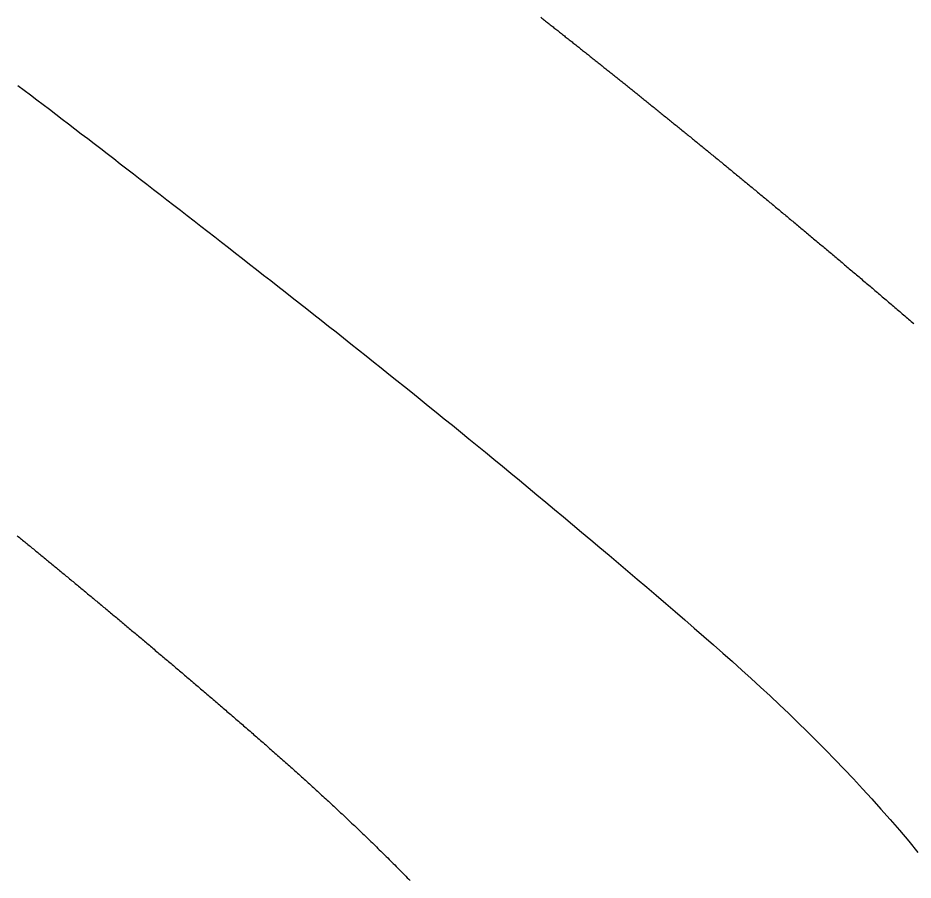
# Model space of a CAD drawing. Header units: inches. Extents: x 62745 to 64469, y 7520 to 8963.
# Drawn here: x 62834.685 to 62837.559, y 8072.887 to 8075.655 of the extents above; entities that cross this region are included whole.
import ezdxf

# ---------------------------------------------------------------- set-up
doc = ezdxf.new("R2010")
doc.units = ezdxf.units.IN
doc.header["$MEASUREMENT"] = 0
doc.layers.add('2', color=2, linetype='Continuous')

msp = doc.modelspace()

# ---------------------------------------------------------------- linework, layer by layer
at = {"layer": '2'}
for points in [[(62836.36396159, 8075.65668549), (62836.36696026, 8075.65432277), (62836.36996105, 8075.651958), (62836.37296393, 8075.64959115), (62836.37596894, 8075.64722224), (62836.37897606, 8075.64485125), (62836.38198531, 8075.64247818), (62836.38499669, 8075.64010301), (62836.38801022, 8075.63772574), (62836.39102588, 8075.63534636), (62836.3940437, 8075.63296486), (62836.39706368, 8075.63058125), (62836.40008582, 8075.62819551), (62836.40311012, 8075.62580762), (62836.40613661, 8075.6234176), (62836.40916528, 8075.62102542), (62836.41219613, 8075.61863109), (62836.41522918, 8075.61623459), (62836.41826443, 8075.61383592), (62836.42130189, 8075.61143506), (62836.42434156, 8075.60903202), (62836.42738345, 8075.60662679), (62836.43042756, 8075.60421936), (62836.43347391, 8075.60180971), (62836.43652249, 8075.59939785), (62836.43957332, 8075.59698377), (62836.44262639, 8075.59456745), (62836.44568173, 8075.5921489), (62836.44873932, 8075.5897281), (62836.45179919, 8075.58730505), (62836.45486132, 8075.58487974), (62836.45792574, 8075.58245216), (62836.46099245, 8075.58002231), (62836.46406145, 8075.57759018), (62836.46713275, 8075.57515576), (62836.47020635, 8075.57271905), (62836.47328227, 8075.57028003), (62836.47636051, 8075.5678387), (62836.47944106, 8075.56539505), (62836.48252395, 8075.56294908), (62836.48560918, 8075.56050078), (62836.48869674, 8075.55805014), (62836.49178666, 8075.55559715), (62836.49487893, 8075.55314181), (62836.49797356, 8075.55068411), (62836.50107056, 8075.54822404), (62836.50416994, 8075.54576159), (62836.50727169, 8075.54329676), (62836.51037583, 8075.54082955), (62836.51348236, 8075.53835993), (62836.51659129, 8075.53588791), (62836.51970262, 8075.53341348), (62836.52281636, 8075.53093663), (62836.52593252, 8075.52845736), (62836.5290511, 8075.52597565), (62836.53217212, 8075.5234915), (62836.53529556, 8075.52100491), (62836.53842145, 8075.51851586), (62836.54154979, 8075.51602435), (62836.54468057, 8075.51353037), (62836.54781382, 8075.51103391), (62836.55094954, 8075.50853497), (62836.55408773, 8075.50603353), (62836.55722839, 8075.5035296), (62836.56037154, 8075.50102317), (62836.56351718, 8075.49851422), (62836.56666532, 8075.49600275), (62836.56981596, 8075.49348875), (62836.57296911, 8075.49097222), (62836.57612477, 8075.48845315), (62836.57928296, 8075.48593153), (62836.58244368, 8075.48340736), (62836.58560692, 8075.48088062), (62836.58877271, 8075.47835131), (62836.59194105, 8075.47581942), (62836.59511193, 8075.47328495), (62836.59828538, 8075.47074788), (62836.60146139, 8075.46820822), (62836.60463997, 8075.46566595), (62836.60782113, 8075.46312106), (62836.61100487, 8075.46057356), (62836.6141912, 8075.45802342), (62836.61738013, 8075.45547065), (62836.62057166, 8075.45291524), (62836.62376579, 8075.45035718), (62836.62696254, 8075.44779646), (62836.63016191, 8075.44523308), (62836.63336391, 8075.44266702), (62836.63656854, 8075.44009829), (62836.63977581, 8075.43752687), (62836.64298572, 8075.43495275), (62836.64619829, 8075.43237594), (62836.64941351, 8075.42979641), (62836.6526314, 8075.42721418), (62836.65585195, 8075.42462922), (62836.65907518, 8075.42204153), (62836.6623011, 8075.4194511), (62836.6655297, 8075.41685793), (62836.66876099, 8075.41426201), (62836.67199499, 8075.41166333), (62836.67523169, 8075.40906188), (62836.67847111, 8075.40645766), (62836.68171325, 8075.40385067), (62836.68495811, 8075.40124088), (62836.6882057, 8075.3986283), (62836.69145603, 8075.39601292), (62836.6947091, 8075.39339472), (62836.69796492, 8075.39077372), (62836.7012235, 8075.38814988), (62836.70448484, 8075.38552322), (62836.70774895, 8075.38289372), (62836.71101584, 8075.38026137), (62836.7142855, 8075.37762618), (62836.71755795, 8075.37498812), (62836.7208332, 8075.37234719), (62836.72411124, 8075.36970339), (62836.72739209, 8075.36705671), (62836.73067575, 8075.36440714), (62836.73396223, 8075.36175468), (62836.73725154, 8075.35909931), (62836.74054367, 8075.35644103), (62836.74383864, 8075.35377984), (62836.74713645, 8075.35111572), (62836.75043711, 8075.34844866), (62836.75374063, 8075.34577867), (62836.75704701, 8075.34310573), (62836.76035625, 8075.34042984), (62836.76366837, 8075.33775099), (62836.76698336, 8075.33506917), (62836.77030125, 8075.33238437), (62836.77362202, 8075.32969659), (62836.77694569, 8075.32700582), (62836.78027227, 8075.32431205), (62836.78360176, 8075.32161528), (62836.78693416, 8075.3189155), (62836.79026949, 8075.3162127), (62836.79360774, 8075.31350687), (62836.79694893, 8075.31079801), (62836.80029306, 8075.30808611), (62836.80364014, 8075.30537116), (62836.80699017, 8075.30265316), (62836.81034317, 8075.29993209), (62836.81369912, 8075.29720796), (62836.81705805, 8075.29448075), (62836.82041996, 8075.29175045), (62836.82378486, 8075.28901706), (62836.82715274, 8075.28628058), (62836.83052362, 8075.28354099), (62836.8338975, 8075.28079829), (62836.8372744, 8075.27805246), (62836.8406543, 8075.27530351), (62836.84403723, 8075.27255143), (62836.84742319, 8075.2697962), (62836.85081218, 8075.26703782), (62836.85420421, 8075.26427629), (62836.85759929, 8075.2615116), (62836.86099742, 8075.25874373), (62836.8643986, 8075.25597269), (62836.86780286, 8075.25319846), (62836.87121018, 8075.25042104), (62836.87462058, 8075.24764041), (62836.87803406, 8075.24485659), (62836.88145064, 8075.24206954), (62836.8848703, 8075.23927928), (62836.88829307, 8075.23648579), (62836.89171895, 8075.23368906), (62836.89514794, 8075.23088909), (62836.89858006, 8075.22808587), (62836.9020153, 8075.22527939), (62836.90545367, 8075.22246965), (62836.90889518, 8075.21965664), (62836.91233983, 8075.21684034), (62836.91578764, 8075.21402076), (62836.9192386, 8075.21119789), (62836.92269273, 8075.20837172), (62836.92615002, 8075.20554223), (62836.9296105, 8075.20270944), (62836.93307415, 8075.19987332), (62836.93654099, 8075.19703387), (62836.94001103, 8075.19419108), (62836.94348426, 8075.19134495), (62836.94696071, 8075.18849547), (62836.95044036, 8075.18564262), (62836.95392324, 8075.18278642), (62836.95740934, 8075.17992684), (62836.96089867, 8075.17706388), (62836.96439124, 8075.17419753), (62836.96788705, 8075.17132779), (62836.97138612, 8075.16845464), (62836.97488844, 8075.16557809), (62836.97839402, 8075.16269812), (62836.98190287, 8075.15981472), (62836.98541499, 8075.1569279), (62836.98893039, 8075.15403763), (62836.99244909, 8075.15114392), (62836.99597107, 8075.14824676), (62836.99949635, 8075.14534614), (62837.00302494, 8075.14244205), (62837.00655684, 8075.13953449), (62837.01009206, 8075.13662344), (62837.0136306, 8075.13370891), (62837.01717248, 8075.13079088), (62837.02071768, 8075.12786935), (62837.02426624, 8075.12494431), (62837.02781814, 8075.12201574), (62837.03137339, 8075.11908366), (62837.03493201, 8075.11614804), (62837.03849399, 8075.11320888), (62837.04205934, 8075.11026618), (62837.04562808, 8075.10731992), (62837.0492002, 8075.1043701), (62837.05277571, 8075.10141671), (62837.05635462, 8075.09845975), (62837.05993694, 8075.0954992), (62837.06352266, 8075.09253507), (62837.0671118, 8075.08956734), (62837.07070437, 8075.086596), (62837.07430036, 8075.08362105), (62837.07789979, 8075.08064248), (62837.08150266, 8075.07766028), (62837.08510897, 8075.07467446), (62837.08871874, 8075.07168499), (62837.09233197, 8075.06869187), (62837.09594867, 8075.0656951), (62837.09956884, 8075.06269466), (62837.10319248, 8075.05969056), (62837.10681961, 8075.05668278), (62837.11045023, 8075.05367131), (62837.11408435, 8075.05065616), (62837.11772197, 8075.0476373), (62837.1213631, 8075.04461474), (62837.12500774, 8075.04158847), (62837.12865591, 8075.03855848), (62837.1323076, 8075.03552476), (62837.13596283, 8075.0324873), (62837.1396216, 8075.0294461), (62837.14328391, 8075.02640116), (62837.14694978, 8075.02335245), (62837.1506192, 8075.02029999), (62837.15429219, 8075.01724375), (62837.15796875, 8075.01418373), (62837.16164888, 8075.01111993), (62837.1653326, 8075.00805234), (62837.16901991, 8075.00498095), (62837.17271082, 8075.00190575), (62837.17640532, 8074.99882673), (62837.18010343, 8074.9957439), (62837.18380516, 8074.99265723), (62837.18751051, 8074.98956673), (62837.19121948, 8074.98647239), (62837.19493209, 8074.98337419), (62837.19864834, 8074.98027214), (62837.20236823, 8074.97716623), (62837.20609177, 8074.97405644), (62837.20981897, 8074.97094277), (62837.21354983, 8074.96782522), (62837.21728436, 8074.96470377), (62837.22102256, 8074.96157842), (62837.22476445, 8074.95844916), (62837.22851003, 8074.95531599), (62837.2322593, 8074.95217889), (62837.23601227, 8074.94903787), (62837.23976895, 8074.94589291), (62837.24352934, 8074.942744), (62837.24729345, 8074.93959114), (62837.25106129, 8074.93643432), (62837.25483285, 8074.93327354), (62837.25860815, 8074.93010878), (62837.2623872, 8074.92694005), (62837.26617, 8074.92376732), (62837.26995655, 8074.9205906), (62837.27374687, 8074.91740988), (62837.27754095, 8074.91422515), (62837.28133881, 8074.9110364), (62837.28514044, 8074.90784363), (62837.28894587, 8074.90464683), (62837.29275509, 8074.90144598), (62837.2965681, 8074.8982411), (62837.30038493, 8074.89503216), (62837.30420556, 8074.89181915), (62837.30803001, 8074.88860208), (62837.31185828, 8074.88538093), (62837.31569038, 8074.8821557), (62837.31952631, 8074.87892636), (62837.32336608, 8074.87569293), (62837.3272097, 8074.87245538), (62837.33105717, 8074.8692137), (62837.33490849, 8074.8659679), (62837.33876366, 8074.86271794), (62837.3426227, 8074.85946382), (62837.3464856, 8074.85620553), (62837.35035236, 8074.85294304), (62837.354223, 8074.84967635), (62837.3580975, 8074.84640544), (62837.36197589, 8074.8431303), (62837.36585815, 8074.83985091), (62837.36974429, 8074.83656726), (62837.37363432, 8074.83327934), (62837.37752824, 8074.82998711), (62837.38142604, 8074.82669059), (62837.38532774, 8074.82338973), (62837.38923334, 8074.82008454), (62837.39314283, 8074.816775), (62837.39705622, 8074.81346109), (62837.40097351, 8074.81014279), (62837.40489471, 8074.8068201), (62837.40881982, 8074.80349299), (62837.41274884, 8074.80016145), (62837.41668178, 8074.79682547), (62837.42061863, 8074.79348503), (62837.4245594, 8074.79014011), (62837.42850409, 8074.7867907), (62837.43245271, 8074.78343679), (62837.43640526, 8074.78007836), (62837.44036173, 8074.77671539), (62837.44432214, 8074.77334787), (62837.44828648, 8074.76997579), (62837.45225476, 8074.76659912), (62837.45622699, 8074.76321786), (62837.46020315, 8074.75983199), (62837.46418327, 8074.75644149), (62837.46816733, 8074.75304634), (62837.47215534, 8074.74964655), (62837.47614731, 8074.74624208), (62837.48014323, 8074.74283292), (62837.48414312, 8074.73941906), (62837.48814697, 8074.73600048), (62837.49215478, 8074.73257717), (62837.49616656, 8074.72914911), (62837.50018231, 8074.72571629), (62837.50420204, 8074.72227869), (62837.50822574, 8074.7188363), (62837.51225342, 8074.7153891), (62837.51628508, 8074.71193708), (62837.52032072, 8074.70848021), (62837.52436035, 8074.7050185), (62837.52840397, 8074.70155191), (62837.53245159, 8074.69808044), (62837.53650319, 8074.69460407), (62837.5405588, 8074.69112278), (62837.54461841, 8074.68763656), (62837.54868201, 8074.6841454), (62837.55274963, 8074.68064928), (62837.55682125, 8074.67714818), (62837.56089687, 8074.67364207)], [(62834.68535542, 8075.43785655), (62834.70549156, 8075.42269033), (62834.72566646, 8075.40745972), (62834.74588379, 8075.3921633), (62834.76614719, 8075.37679964), (62834.78646032, 8075.36136729), (62834.80682684, 8075.34586482), (62834.82725039, 8075.33029081), (62834.84773446, 8075.31464396), (62834.86828183, 8075.29892358), (62834.88889511, 8075.28312913), (62834.9095769, 8075.26726006), (62834.9303298, 8075.25131582), (62834.95115642, 8075.23529587), (62834.97205938, 8075.21919966), (62834.99304126, 8075.20302664), (62835.01410414, 8075.18677663), (62835.03524789, 8075.17045088), (62835.05647184, 8075.15405099), (62835.07777532, 8075.13757856), (62835.09915766, 8075.12103521), (62835.12061818, 8075.10442253), (62835.14215623, 8075.08774214), (62835.16377113, 8075.07099563), (62835.18546223, 8075.0541843), (62835.20722899, 8075.03730812), (62835.22907088, 8075.02036673), (62835.25098737, 8075.0033598), (62835.27297793, 8074.98628698), (62835.29504205, 8074.96914791), (62835.31717919, 8074.95194225), (62835.33938883, 8074.93466966), (62835.36167103, 8074.91732926), (62835.38402816, 8074.89991807), (62835.40646321, 8074.88243261), (62835.42897914, 8074.86486935), (62835.45157891, 8074.84722481), (62835.4742655, 8074.82949549), (62835.49704187, 8074.81167789), (62835.51991099, 8074.79376849), (62835.54287598, 8074.77576371), (62835.56594056, 8074.75765944), (62835.58910859, 8074.73945151), (62835.61238394, 8074.72113572), (62835.63577048, 8074.70270789), (62835.65927208, 8074.68416382), (62835.6828926, 8074.66549932), (62835.70663591, 8074.6467102), (62835.73050587, 8074.62779227), (62835.75450636, 8074.60874133), (62835.77864123, 8074.58955318), (62835.80291436, 8074.57022362), (62835.82732961, 8074.55074845), (62835.85189084, 8074.53112348), (62835.87660192, 8074.5113445), (62835.90146672, 8074.49140731), (62835.92648909, 8074.47130772), (62835.95167285, 8074.45104155), (62835.97702179, 8074.43060464), (62836.00253973, 8074.4099928), (62836.02823047, 8074.38920188), (62836.0540978, 8074.36822769), (62836.08014554, 8074.34706606), (62836.10637749, 8074.32571284), (62836.13279744, 8074.30416385), (62836.1594091, 8074.28241496), (62836.18621618, 8074.26046206), (62836.2132224, 8074.23830104), (62836.24043145, 8074.21592777), (62836.26784705, 8074.19333813), (62836.29547289, 8074.17052801), (62836.3233127, 8074.14749329), (62836.35136924, 8074.12423064), (62836.37964165, 8074.10073979), (62836.40812812, 8074.07702129), (62836.43682685, 8074.05307567), (62836.46573603, 8074.02890346), (62836.49485388, 8074.00450519), (62836.52417859, 8073.9798814), (62836.55370836, 8073.95503261), (62836.58343809, 8073.92996139), (62836.6133495, 8073.90467846), (62836.64342103, 8073.87919653), (62836.67363109, 8073.85352837), (62836.70395812, 8073.8276867), (62836.73438055, 8073.80168427), (62836.7648768, 8073.77553382), (62836.79542529, 8073.74924808), (62836.82600507, 8073.72283648), (62836.85659757, 8073.69629516), (62836.88718486, 8073.66961695), (62836.91774898, 8073.64279465), (62836.948272, 8073.61582111), (62836.97873595, 8073.58868914), (62837.00912291, 8073.56139156), (62837.03941492, 8073.53392121), (62837.06959852, 8073.50626665), (62837.09967817, 8073.47839956), (62837.1296628, 8073.45028735), (62837.15956137, 8073.42189745), (62837.18938281, 8073.39319726), (62837.21913607, 8073.36415422), (62837.24883008, 8073.33473574), (62837.27847379, 8073.30490924), (62837.3080767, 8073.27464102), (62837.33765057, 8073.24389289), (62837.36720771, 8073.21262554), (62837.39676044, 8073.18079964), (62837.42632108, 8073.14837588), (62837.45590195, 8073.11531496), (62837.48551536, 8073.08157755), (62837.51517363, 8073.04712434), (62837.54488813, 8073.01191579), (62837.57466641, 8072.97591152)], [(62834.68335145, 8073.99256896), (62834.68678044, 8073.98976899), (62834.69021255, 8073.98696576), (62834.69364779, 8073.98415929), (62834.69708616, 8073.98134954), (62834.70052767, 8073.97853653), (62834.70397233, 8073.97572024), (62834.70742013, 8073.97290066), (62834.7108711, 8073.97007778), (62834.71432522, 8073.96725161), (62834.71778252, 8073.96442213), (62834.72124299, 8073.96158933), (62834.72470665, 8073.95875321), (62834.72817349, 8073.95591376), (62834.73164352, 8073.95307097), (62834.73511676, 8073.95022484), (62834.73859321, 8073.94737536), (62834.74207286, 8073.94452252), (62834.74555574, 8073.94166631), (62834.74904184, 8073.93880673), (62834.75253117, 8073.93594377), (62834.75602374, 8073.93307742), (62834.75951955, 8073.93020768), (62834.76301861, 8073.92733453), (62834.76652093, 8073.92445798), (62834.77002651, 8073.92157801), (62834.77353536, 8073.91869462), (62834.77704749, 8073.91580779), (62834.78056289, 8073.91291753), (62834.78408158, 8073.91002382), (62834.78760357, 8073.90712666), (62834.79112885, 8073.90422603), (62834.79465744, 8073.90132195), (62834.79818934, 8073.89841438), (62834.80172456, 8073.89550334), (62834.8052631, 8073.8925888), (62834.80880497, 8073.88967078), (62834.81235018, 8073.88674924), (62834.81589873, 8073.8838242), (62834.81945063, 8073.88089564), (62834.82300589, 8073.87796355), (62834.8265645, 8073.87502793), (62834.83012648, 8073.87208878), (62834.83369184, 8073.86914607), (62834.83726057, 8073.86619981), (62834.8408327, 8073.86324999), (62834.84440821, 8073.86029661), (62834.84798712, 8073.85733964), (62834.85156943, 8073.8543791), (62834.85515516, 8073.85141496), (62834.8587443, 8073.84844723), (62834.86233686, 8073.84547589), (62834.86593286, 8073.84250094), (62834.86953228, 8073.83952237), (62834.87313515, 8073.83654018), (62834.87674147, 8073.83355435), (62834.88035124, 8073.83056488), (62834.88396447, 8073.82757176), (62834.88758116, 8073.82457499), (62834.89120133, 8073.82157456), (62834.89482498, 8073.81857045), (62834.89845211, 8073.81556267), (62834.90208273, 8073.81255121), (62834.90571685, 8073.80953605), (62834.90935447, 8073.8065172), (62834.91299559, 8073.80349464), (62834.91664024, 8073.80046836), (62834.92028841, 8073.79743837), (62834.9239401, 8073.79440465), (62834.92759533, 8073.79136719), (62834.93125409, 8073.788326), (62834.93491641, 8073.78528105), (62834.93858227, 8073.78223235), (62834.9422517, 8073.77917988), (62834.94592468, 8073.77612364), (62834.94960124, 8073.77306363), (62834.95328138, 8073.76999983), (62834.9569651, 8073.76693223), (62834.96065241, 8073.76386084), (62834.96434331, 8073.76078564), (62834.96803782, 8073.75770662), (62834.97173593, 8073.75462379), (62834.97543766, 8073.75153712), (62834.97914301, 8073.74844662), (62834.98285198, 8073.74535228), (62834.98656459, 8073.74225409), (62834.99028083, 8073.73915204), (62834.99400072, 8073.73604612), (62834.99772426, 8073.73293633), (62835.00145146, 8073.72982266), (62835.00518232, 8073.72670511), (62835.00891685, 8073.72358366), (62835.01265506, 8073.72045831), (62835.01639695, 8073.71732905), (62835.02014253, 8073.71419588), (62835.0238918, 8073.71105879), (62835.02764477, 8073.70791776), (62835.03140145, 8073.7047728), (62835.03516184, 8073.70162389), (62835.03892595, 8073.69847103), (62835.04269378, 8073.69531422), (62835.04646535, 8073.69215343), (62835.05024065, 8073.68898868), (62835.0540197, 8073.68581994), (62835.0578025, 8073.68264722), (62835.06158905, 8073.6794705), (62835.06537936, 8073.67628977), (62835.06917345, 8073.67310504), (62835.0729713, 8073.66991629), (62835.07677294, 8073.66672352), (62835.08057837, 8073.66352672), (62835.08438758, 8073.66032588), (62835.0882006, 8073.65712099), (62835.09201742, 8073.65391205), (62835.09583806, 8073.65069905), (62835.09966251, 8073.64748198), (62835.10349078, 8073.64426083), (62835.10732288, 8073.64103559), (62835.11115881, 8073.63780626), (62835.11499858, 8073.63457282), (62835.1188422, 8073.63133527), (62835.12268966, 8073.6280936), (62835.12654098, 8073.62484779), (62835.13039616, 8073.62159783), (62835.13425519, 8073.61834372), (62835.13811809, 8073.61508542), (62835.14198486, 8073.61182293), (62835.14585549, 8073.60855624), (62835.14973, 8073.60528534), (62835.15360838, 8073.6020102), (62835.15749065, 8073.59873081), (62835.16137679, 8073.59544716), (62835.16526682, 8073.59215923), (62835.16916074, 8073.58886701), (62835.17305854, 8073.58557048), (62835.17696024, 8073.58226963), (62835.18086583, 8073.57896444), (62835.18477532, 8073.57565489), (62835.18868872, 8073.57234098), (62835.19260601, 8073.56902269), (62835.19652721, 8073.56569999), (62835.20045232, 8073.56237288), (62835.20438134, 8073.55904134), (62835.20831427, 8073.55570536), (62835.21225113, 8073.55236492), (62835.2161919, 8073.54902), (62835.22013659, 8073.54567059), (62835.22408521, 8073.54231668), (62835.22803775, 8073.53895825), (62835.23199423, 8073.53559528), (62835.23595464, 8073.53222776), (62835.23991898, 8073.52885568), (62835.24388726, 8073.52547901), (62835.24785948, 8073.52209775), (62835.25183565, 8073.51871188), (62835.25581576, 8073.51532138), (62835.25979982, 8073.51192624), (62835.26378784, 8073.50852644), (62835.26777981, 8073.50512197), (62835.27177573, 8073.50171281), (62835.27577562, 8073.49829895), (62835.27977946, 8073.49488038), (62835.28378728, 8073.49145707), (62835.28779906, 8073.48802901), (62835.29181481, 8073.48459619), (62835.29583453, 8073.48115859), (62835.29985823, 8073.4777162), (62835.30388591, 8073.47426899), (62835.30791757, 8073.47081697), (62835.31195322, 8073.46736011), (62835.31599285, 8073.46389839), (62835.32003647, 8073.4604318), (62835.32408408, 8073.45696033), (62835.32813569, 8073.45348396), (62835.3321913, 8073.45000267), (62835.3362509, 8073.44651646), (62835.34031451, 8073.4430253), (62835.34438213, 8073.43952917), (62835.34845375, 8073.43602807), (62835.35252937, 8073.43252197), (62835.356609, 8073.42901084), (62835.36069265, 8073.42549467), (62835.36478029, 8073.42197344), (62835.36887195, 8073.41844713), (62835.37296761, 8073.41491571), (62835.37706728, 8073.41137917), (62835.38117096, 8073.40783746), (62835.38527862, 8073.40429054), (62835.38939026, 8073.40073838), (62835.39350588, 8073.39718092), (62835.39762546, 8073.39361813), (62835.401749, 8073.39004997), (62835.40587648, 8073.38647639), (62835.4100079, 8073.38289735), (62835.41414325, 8073.37931281), (62835.41828251, 8073.37572272), (62835.42242567, 8073.37212703), (62835.42657273, 8073.3685257), (62835.43072367, 8073.36491867), (62835.43487848, 8073.36130591), (62835.43903715, 8073.35768736), (62835.44319967, 8073.35406297), (62835.44736602, 8073.35043271), (62835.4515362, 8073.34679652), (62835.4557102, 8073.34315436), (62835.45988799, 8073.33950618), (62835.46406958, 8073.33585193), (62835.46825495, 8073.33219157), (62835.47244409, 8073.32852504), (62835.47663699, 8073.32485231), (62835.48083363, 8073.32117332), (62835.48503401, 8073.31748803), (62835.48923811, 8073.31379639), (62835.49344593, 8073.31009836), (62835.49765745, 8073.30639388), (62835.50187266, 8073.30268292), (62835.50609155, 8073.29896541), (62835.51031411, 8073.29524133), (62835.51454032, 8073.29151061), (62835.51877019, 8073.28777322), (62835.52300368, 8073.2840291), (62835.52724081, 8073.28027821), (62835.53148154, 8073.2765205), (62835.53572587, 8073.27275593), (62835.5399738, 8073.26898444), (62835.5442253, 8073.265206), (62835.54848037, 8073.26142055), (62835.552739, 8073.25762805), (62835.55700117, 8073.25382845), (62835.56126688, 8073.2500217), (62835.56553611, 8073.24620776), (62835.56980885, 8073.24238657), (62835.57408509, 8073.2385581), (62835.57836482, 8073.2347223), (62835.58264803, 8073.23087911), (62835.58693471, 8073.2270285), (62835.59122484, 8073.22317041), (62835.59551842, 8073.2193048), (62835.59981542, 8073.21543162), (62835.60411586, 8073.21155082), (62835.6084197, 8073.20766236), (62835.61272694, 8073.20376619), (62835.61703757, 8073.19986226), (62835.62135157, 8073.19595053), (62835.62566894, 8073.19203094), (62835.62998966, 8073.18810345), (62835.63431372, 8073.18416801), (62835.63864111, 8073.18022457), (62835.64297182, 8073.17627308), (62835.64730583, 8073.17231349), (62835.65164314, 8073.16834576), (62835.65598372, 8073.16436982), (62835.66032756, 8073.16038562), (62835.66467465, 8073.15639312), (62835.66902498, 8073.15239225), (62835.67337853, 8073.14838297), (62835.67773528, 8073.14436521), (62835.68209523, 8073.14033893), (62835.68645835, 8073.13630407), (62835.69082464, 8073.13226057), (62835.69519407, 8073.12820839), (62835.69956664, 8073.12414746), (62835.70394233, 8073.12007774), (62835.70832112, 8073.11599916), (62835.712703, 8073.11191167), (62835.71708796, 8073.10781522), (62835.72147598, 8073.10370975), (62835.72586704, 8073.09959521), (62835.73026113, 8073.09547154), (62835.73465824, 8073.09133869), (62835.73905835, 8073.0871966), (62835.74346145, 8073.08304522), (62835.74786752, 8073.07888449), (62835.75227655, 8073.07471436), (62835.75668852, 8073.07053477), (62835.76110341, 8073.06634567), (62835.76552122, 8073.062147), (62835.76994193, 8073.05793871), (62835.77436553, 8073.05372075), (62835.77879199, 8073.04949305), (62835.78322131, 8073.04525557), (62835.78765347, 8073.04100824), (62835.79208845, 8073.03675102), (62835.79652624, 8073.03248385), (62835.80096683, 8073.02820667), (62835.8054102, 8073.02391944), (62835.80985634, 8073.01962208), (62835.81430523, 8073.01531456), (62835.81875685, 8073.01099681), (62835.8232112, 8073.00666878), (62835.82766826, 8073.00233041), (62835.83212801, 8072.99798166), (62835.83659044, 8072.99362246), (62835.84105553, 8072.98925276), (62835.84552327, 8072.98487251), (62835.84999364, 8072.98048165), (62835.85446664, 8072.97608012), (62835.85894224, 8072.97166787), (62835.86342043, 8072.96724485), (62835.86790119, 8072.962811), (62835.87238452, 8072.95836627), (62835.87687039, 8072.9539106), (62835.8813588, 8072.94944394), (62835.88584972, 8072.94496622), (62835.89034314, 8072.94047741), (62835.89483905, 8072.93597743), (62835.89933743, 8072.93146624), (62835.90383827, 8072.92694379), (62835.90834156, 8072.92241001), (62835.91284727, 8072.91786485), (62835.9173554, 8072.91330827), (62835.92186593, 8072.90874019), (62835.92637884, 8072.90416057), (62835.93089412, 8072.89956936), (62835.93541176, 8072.89496649), (62835.93993174, 8072.89035192), (62835.94445404, 8072.88572558)]]:
    msp.add_lwpolyline(points, dxfattribs=at)

doc.saveas('drawing.dxf')
